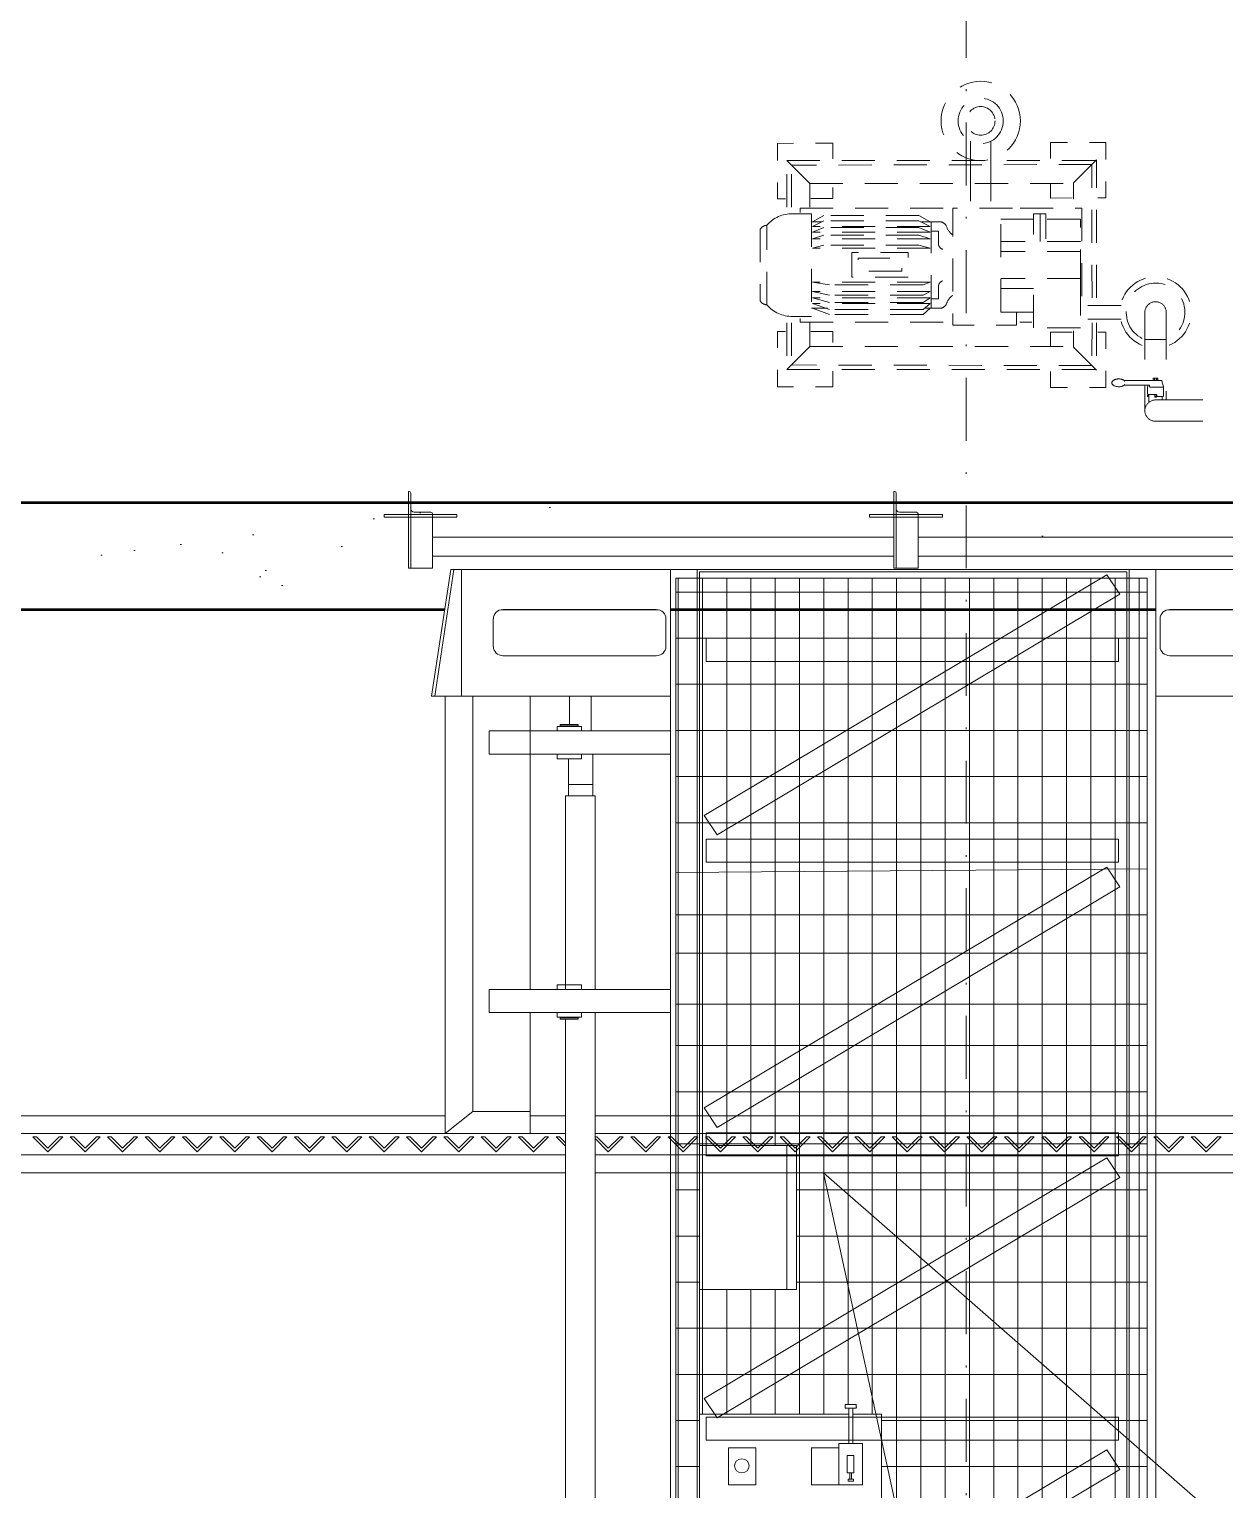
# Model space of a CAD drawing. Extents: x -2884 to -859, y 3232 to 5149.
# Drawn here: x -1777.3 to -1710.1, y 4831.4 to 4913.5 of the extents above; entities that cross this region are included whole.
import ezdxf

# ---------------------------------------------------------------- set-up
doc = ezdxf.new("R2010")
doc.units = 0
doc.header["$MEASUREMENT"] = 0
doc.linetypes.add('DGN Style 2', pattern=[442.02713, 265.216278, -176.810852])
doc.linetypes.add('DGN Style 4', pattern=[707.685435, 353.621704, -176.810852, 0.442027, -176.810852])
for name, color, linetype, lineweight in [('Carroponte', 7, 'CONTINUOUS', 15), ('Compressori e classific', 231, 'CONTINUOUS', 15), ('Muratura', 7, 'CONTINUOUS', 15), ('Quote e scritte', 252, 'CONTINUOUS', 15), ('Tubazioni nascoste', 4, 'DGN Style 2', 15)]:
    doc.layers.add(name, color=color, linetype=linetype, lineweight=lineweight)
doc.layers.add('Level 63', color=7, linetype='CONTINUOUS')
pattern_1 = [(37.5, (37611.4005, -59850.958), (-0.3149668, 9.63411885), [0, -7.6, 0, -8.5, 0, -8.125]), (7.5, (37611.4, -59850.958), (8.8488835, 14.1107303), [0, -4.1, 0, -6.85, 0, -2.625]), (327.5, (37605.2505, -59850.958), (15.5707093, 0.0282953), [0, -2.5, 0, -9, 0, -11.75]), (317.5, (37605.25, -59850.958), (15.030633, 4.3883778), [0, -1.25, 0, -5.9, 0, -6.75])]

# ---------------------------------------------------------------- blocks, each defined once
blk = doc.blocks.new('*U18')
at = {"layer": 'Level 63', "color": 7, "linetype": 'Continuous', "lineweight": 0}
for p, q in [((-25, 23.8), (-25, -23.7)), ((-25, 23.8), (-23.5, 23.8)), ((-20, 20.4), (-20, -12.3)), ((-25, -23.7), (25, -23.7)), ((-13, -19), (21.5, -19)), ((25, -22.3), (25, -23.7))]:
    blk.add_line(p, q, dxfattribs=at)
at = {"layer": 'Level 63', "color": 7, "linetype": 'Continuous', "lineweight": 0, "extrusion": (0, 0, -1)}
for centre in [(-23.5, 20.4), (21.5, -22.3)]:
    blk.add_ellipse(centre, major_axis=(3.5, 0), ratio=0.95, start_param=-1.570796, end_param=0, dxfattribs=at)
at = {"layer": 'Level 63', "color": 7, "linetype": 'Continuous', "lineweight": 0}
blk.add_ellipse((-13, -12.3), major_axis=(-7, 0), ratio=0.95, start_param=0, end_param=1.570796, dxfattribs=at)
blk = doc.blocks.new('L50')
at = {"layer": 'Level 63', "color": 7, "linetype": 'Continuous', "lineweight": 0}
blk.add_blockref('*U18', (25, 23.7), dxfattribs=at)
blk = doc.blocks.new('*U20')
at = {"layer": 'Level 63', "color": 7, "linetype": 'Continuous', "lineweight": 0}
for p, q in [((-25, 23.8), (-25, -23.7)), ((-25, 23.8), (-23.5, 23.8)), ((-20, 20.4), (-20, -12.3)), ((-25, -23.7), (25, -23.7)), ((-13, -19), (21.5, -19)), ((25, -22.3), (25, -23.7))]:
    blk.add_line(p, q, dxfattribs=at)
at = {"layer": 'Level 63', "color": 7, "linetype": 'Continuous', "lineweight": 0, "extrusion": (0, 0, -1)}
for centre in [(-23.5, 20.4), (21.5, -22.3)]:
    blk.add_ellipse(centre, major_axis=(3.5, 0), ratio=0.95, start_param=-1.570796, end_param=0, dxfattribs=at)
at = {"layer": 'Level 63', "color": 7, "linetype": 'Continuous', "lineweight": 0}
blk.add_ellipse((-13, -12.3), major_axis=(-7, 0), ratio=0.95, start_param=0, end_param=1.570796, dxfattribs=at)
blk = doc.blocks.new('L50_1')
at = {"layer": 'Level 63', "color": 7, "linetype": 'Continuous', "lineweight": 0}
blk.add_blockref('*U20', (25, 23.7), dxfattribs=at)

msp = doc.modelspace()

# ---------------------------------------------------------------- hatches: boundary and pattern name
at = {"layer": 'Muratura', "linetype": 'Continuous'}
h = msp.add_hatch(dxfattribs=at)
h.set_pattern_fill('AR-SAND', color=256, scale=5)
h.set_pattern_definition(pattern_1)
h.paths.add_polyline_path([(-1756.036, 4886.075), (-1757.4, 4886.075), (-1757.4, 4886.231), (-1756.036, 4886.231), (-1756.036, 4886.882), (-1895.157, 4886.882), (-1895.157, 4882.028), (-1895.157, 4880.882), (-1880.52, 4880.882), (-1880.52, 4876.904), (-1879.02, 4876.904), (-1879.02, 4877.404), (-1879.02, 4878.904), (-1876.02, 4878.904), (-1876.02, 4877.404), (-1876.02, 4876.904), (-1874.52, 4876.904), (-1874.52, 4880.882), (-1753.991, 4880.882), (-1753.644, 4883.146), (-1728.751, 4883.146), (-1728.751, 4883.898), (-1754.671, 4883.898), (-1754.671, 4883.224), (-1756.036, 4883.224)])
h = msp.add_hatch(dxfattribs=at)
h.set_pattern_fill('AR-SAND', color=256, scale=5)
h.set_pattern_definition(pattern_1)
h.paths.add_polyline_path([(-1662.52, 4886.882), (-1672.113, 4886.882), (-1672.113, 4880.882), (-1668.52, 4880.882), (-1668.52, 4850.34), (-1662.52, 4856.544)])
h.paths.add_polyline_path([(-1673.313, 4886.882), (-1675.944, 4886.882), (-1675.944, 4880.882), (-1673.313, 4880.882)])
h.paths.add_polyline_path([(-1679.344, 4886.882), (-1682.113, 4886.882), (-1682.113, 4880.882), (-1679.344, 4880.882)])
h.paths.add_polyline_path([(-1683.313, 4886.882), (-1701.329, 4886.882), (-1701.329, 4886.231), (-1698.737, 4886.231), (-1698.737, 4886.075), (-1700.101, 4886.075), (-1700.101, 4883.224), (-1701.465, 4883.224), (-1701.465, 4883.898), (-1724.675, 4883.898), (-1724.675, 4883.146), (-1701.693, 4883.146), (-1701.347, 4880.882), (-1683.313, 4880.882)])
edge = h.paths.add_edge_path(flags=16)
edge.add_ellipse((-1700.197, 4886.27), major_axis=(-0.0955, 0), ratio=0.95, start_angle=180, end_angle=270)
edge.add_line((-1700.197, 4886.361), (-1700.141, 4886.361))
h.paths.add_polyline_path([(-1701.465, 4886.075), (-1702.83, 4886.075), (-1702.83, 4886.231), (-1701.465, 4886.231), (-1701.465, 4886.882), (-1724.675, 4886.882), (-1724.675, 4884.961), (-1701.465, 4884.961)], flags=17)
edge = h.paths.add_edge_path()
edge.add_line((-1724.675, 4886.882), (-1728.614, 4886.882))
edge.add_line((-1728.614, 4886.882), (-1728.614, 4886.537))
edge.add_ellipse((-1728.423, 4886.542), major_axis=(-0.191, 0), ratio=0.95, start_angle=1.44544, end_angle=90)
edge.add_line((-1728.423, 4886.361), (-1728.474, 4886.361))
edge.add_ellipse((-1728.423, 4886.542), major_axis=(-0.191, 0), ratio=0.95, start_angle=1.44544, end_angle=90, ccw=False)
edge.add_line((-1728.614, 4886.448), (-1728.614, 4886.231))
edge.add_line((-1728.614, 4886.231), (-1726.022, 4886.231))
edge.add_line((-1726.022, 4886.231), (-1726.022, 4886.075))
edge.add_line((-1726.022, 4886.075), (-1727.386, 4886.075))
edge.add_line((-1727.386, 4886.075), (-1727.386, 4884.961))
edge.add_line((-1727.386, 4884.961), (-1724.675, 4884.961))
edge.add_line((-1724.675, 4884.961), (-1724.675, 4886.882))
edge = h.paths.add_edge_path()
edge.add_line((-1730.115, 4886.231), (-1728.751, 4886.231))
edge.add_line((-1728.751, 4886.231), (-1728.751, 4886.882))
edge.add_line((-1728.751, 4886.882), (-1755.899, 4886.882))
edge.add_line((-1755.899, 4886.882), (-1755.899, 4886.537))
edge.add_ellipse((-1755.708, 4886.542), major_axis=(-0.191, 0), ratio=0.95, start_angle=1.44544, end_angle=90)
edge.add_line((-1755.708, 4886.361), (-1755.759, 4886.361))
edge.add_ellipse((-1755.708, 4886.542), major_axis=(-0.191, 0), ratio=0.95, start_angle=1.44544, end_angle=90, ccw=False)
edge.add_line((-1755.899, 4886.448), (-1755.899, 4886.231))
edge.add_line((-1755.899, 4886.231), (-1753.307, 4886.231))
edge.add_line((-1753.307, 4886.231), (-1753.307, 4886.075))
edge.add_line((-1753.307, 4886.075), (-1754.671, 4886.075))
edge.add_line((-1754.671, 4886.075), (-1754.671, 4884.961))
edge.add_line((-1754.671, 4884.961), (-1728.751, 4884.961))
edge.add_line((-1728.751, 4884.961), (-1728.751, 4886.075))
edge.add_line((-1728.751, 4886.075), (-1730.115, 4886.075))
edge.add_line((-1730.115, 4886.075), (-1730.115, 4886.231))

# ---------------------------------------------------------------- linework, layer by layer
at = {"layer": 'Carroponte', "extrusion": (0, 0, -1)}
for p, q in [((-1755.899, 4886.989), (-1755.899, 4883.224)), ((-1728.614, 4886.989), (-1728.614, 4883.224)), ((-1757.4, 4886.231), (-1757.4, 4886.075)), ((-1753.307, 4886.231), (-1757.4, 4886.231)), ((-1757.4, 4886.075), (-1753.307, 4886.075)), ((-1756.036, 4886.231), (-1756.036, 4883.224)), ((-1754.671, 4886.231), (-1754.671, 4883.224)), ((-1753.307, 4886.075), (-1753.307, 4886.231)), ((-1730.115, 4886.231), (-1730.115, 4886.075)), ((-1726.022, 4886.231), (-1730.115, 4886.231)), ((-1730.115, 4886.075), (-1726.022, 4886.075)), ((-1728.751, 4886.231), (-1728.751, 4883.224)), ((-1727.386, 4886.231), (-1727.386, 4883.224)), ((-1726.022, 4886.075), (-1726.022, 4886.231)), ((-1754.671, 4884.961), (-1728.751, 4884.961)), ((-1727.386, 4884.961), (-1701.465, 4884.961)), ((-1754.671, 4883.898), (-1728.751, 4883.898)), ((-1727.386, 4883.898), (-1701.465, 4883.898)), ((-1756.036, 4883.224), (-1754.671, 4883.224)), ((-1753.644, 4883.146), (-1754.736, 4876.018)), ((-1753.481, 4883.146), (-1754.545, 4876.018)), ((-1701.693, 4883.146), (-1753.644, 4883.146)), ((-1753.044, 4883.146), (-1753.044, 4876.018)), ((-1741.311, 4883.146), (-1741.311, 4783.908)), ((-1741.311, 4883.146), (-1739.811, 4883.146)), ((-1740.873, 4784.202), (-1740.873, 4882.648)), ((-1739.811, 4883.146), (-1739.811, 4785.334)), ((-1739.509, 4835.68), (-1739.509, 4882.648)), ((-1738.144, 4850.766), (-1738.144, 4882.648)), ((-1736.78, 4850.766), (-1736.78, 4882.648)), ((-1735.416, 4850.766), (-1735.416, 4882.648)), ((-1734.052, 4835.68), (-1734.052, 4882.648)), ((-1732.687, 4835.68), (-1732.687, 4882.648)), ((-1731.323, 4836.224), (-1731.323, 4882.648)), ((-1729.959, 4835.68), (-1729.959, 4882.648)), ((-1728.751, 4883.224), (-1727.386, 4883.224)), ((-1728.595, 4784.202), (-1728.595, 4882.648)), ((-1727.23, 4784.202), (-1727.23, 4882.648)), ((-1725.866, 4784.202), (-1725.866, 4882.648)), ((-1724.502, 4784.202), (-1724.502, 4882.648)), ((-1723.138, 4784.202), (-1723.138, 4882.648)), ((-1721.773, 4784.202), (-1721.773, 4882.648)), ((-1720.409, 4784.202), (-1720.409, 4882.648)), ((-1719.045, 4784.202), (-1719.045, 4882.648)), ((-1717.681, 4784.202), (-1717.681, 4882.648)), ((-1716.316, 4784.202), (-1716.316, 4882.648)), ((-1715.527, 4883.146), (-1715.527, 4785.334)), ((-1715.527, 4883.146), (-1714.026, 4883.146)), ((-1714.952, 4784.202), (-1714.952, 4882.648)), ((-1714.026, 4883.146), (-1714.026, 4783.908)), ((-1740.999, 4881.875), (-1714.519, 4881.875)), ((-1751.27, 4880.373), (-1751.27, 4878.818)), ((-1750.725, 4880.891), (-1742.103, 4880.891)), ((-1741.557, 4880.373), (-1741.557, 4878.818)), ((-1713.781, 4880.373), (-1713.781, 4878.818)), ((-1704.613, 4880.891), (-1713.235, 4880.891)), ((-1740.999, 4879.283), (-1714.519, 4879.283)), ((-1750.725, 4878.299), (-1742.103, 4878.299)), ((-1704.613, 4878.299), (-1713.235, 4878.299)), ((-1754.736, 4876.018), (-1741.311, 4876.018)), ((-1753.972, 4876.018), (-1753.972, 4851.447)), ((-1752.416, 4876.018), (-1752.416, 4852.691)), ((-1749.197, 4876.018), (-1749.197, 4868.944)), ((-1746.987, 4874.43), (-1746.987, 4876.018)), ((-1745.759, 4874.067), (-1745.759, 4876.018)), ((-1740.999, 4876.691), (-1714.519, 4876.691)), ((-1700.602, 4876.018), (-1714.026, 4876.018)), ((-1747.505, 4874.43), (-1747.505, 4874.352)), ((-1747.505, 4874.43), (-1746.496, 4874.43)), ((-1747.505, 4874.352), (-1746.496, 4874.352)), ((-1747.259, 4874.352), (-1747.259, 4874.326)), ((-1746.714, 4874.352), (-1746.714, 4874.326)), ((-1746.496, 4874.43), (-1746.496, 4874.352)), ((-1751.489, 4874.067), (-1741.311, 4874.067)), ((-1751.489, 4872.761), (-1751.489, 4874.067)), ((-1747.669, 4874.326), (-1746.305, 4874.326)), ((-1747.669, 4874.326), (-1747.669, 4874.067)), ((-1746.305, 4874.326), (-1746.305, 4874.067)), ((-1740.999, 4874.099), (-1714.519, 4874.099)), ((-1751.489, 4872.761), (-1741.311, 4872.761)), ((-1747.669, 4872.761), (-1747.669, 4872.501)), ((-1746.305, 4872.761), (-1746.305, 4872.501)), ((-1745.677, 4871.067), (-1745.677, 4872.761)), ((-1747.669, 4872.501), (-1746.305, 4872.501)), ((-1747.041, 4871.067), (-1747.041, 4872.501)), ((-1747.041, 4870.419), (-1747.041, 4871.067)), ((-1747.041, 4871.067), (-1745.677, 4871.067)), ((-1745.677, 4870.419), (-1745.677, 4871.067)), ((-1740.999, 4871.507), (-1714.519, 4871.507)), ((-1747.205, 4870.419), (-1745.541, 4870.419)), ((-1747.205, 4870.419), (-1747.205, 4859.547)), ((-1745.541, 4870.419), (-1745.541, 4859.547)), ((-1749.197, 4868.944), (-1749.197, 4859.547)), ((-1740.999, 4868.915), (-1714.519, 4868.915)), ((-1740.999, 4866.124), (-1714.519, 4866.323)), ((-1740.999, 4863.731), (-1714.519, 4863.731)), ((-1740.999, 4861.574), (-1714.519, 4861.574)), ((-1747.669, 4859.796), (-1746.305, 4859.796)), ((-1747.669, 4859.536), (-1747.669, 4859.796)), ((-1746.305, 4859.536), (-1746.305, 4859.796)), ((-1751.489, 4859.547), (-1741.311, 4859.547)), ((-1751.489, 4859.547), (-1751.489, 4858.24)), ((-1751.489, 4858.24), (-1741.311, 4858.24)), ((-1749.197, 4858.24), (-1749.197, 4856.806)), ((-1747.669, 4857.981), (-1747.669, 4858.24)), ((-1747.669, 4857.981), (-1746.305, 4857.981)), ((-1747.505, 4857.955), (-1746.496, 4857.955)), ((-1747.505, 4857.877), (-1747.505, 4857.955)), ((-1747.259, 4857.955), (-1747.259, 4857.981)), ((-1746.714, 4857.955), (-1746.714, 4857.981)), ((-1746.496, 4857.877), (-1746.496, 4857.955)), ((-1746.305, 4857.981), (-1746.305, 4858.24)), ((-1745.541, 4858.24), (-1745.541, 4817.401)), ((-1740.999, 4858.718), (-1714.519, 4858.718)), ((-1747.505, 4857.877), (-1746.496, 4857.877)), ((-1747.205, 4857.877), (-1747.205, 4817.401)), ((-1749.197, 4856.806), (-1749.197, 4851.447)), ((-1740.999, 4856.389), (-1714.519, 4856.389)), ((-1740.999, 4853.797), (-1714.519, 4853.797)), ((-1752.416, 4852.691), (-1753.972, 4851.447)), ((-1752.416, 4852.691), (-1749.197, 4852.691)), ((-1749.197, 4851.447), (-1753.972, 4851.447)), ((-1740.999, 4850.873), (-1714.519, 4850.873)), ((-1734.217, 4850.766), (-1739.674, 4850.766)), ((-1739.674, 4850.766), (-1739.674, 4842.679)), ((-1734.763, 4850.766), (-1734.763, 4842.679)), ((-1734.217, 4850.766), (-1734.217, 4842.679)), ((-1740.999, 4848.281), (-1739.674, 4848.281)), ((-1734.217, 4848.281), (-1714.519, 4848.281)), ((-1740.999, 4845.688), (-1739.674, 4845.688)), ((-1734.217, 4845.688), (-1714.519, 4845.688)), ((-1740.999, 4843.096), (-1739.674, 4843.096)), ((-1734.217, 4842.679), (-1739.674, 4842.679)), ((-1738.144, 4835.68), (-1738.144, 4842.679)), ((-1736.78, 4835.68), (-1736.78, 4842.679)), ((-1735.416, 4835.68), (-1735.416, 4842.679)), ((-1734.217, 4843.096), (-1714.519, 4843.096)), ((-1740.999, 4840.504), (-1714.519, 4840.504)), ((-1740.999, 4837.912), (-1714.519, 4837.912)), ((-1731.489, 4836.017), (-1731.489, 4836.224)), ((-1730.861, 4836.224), (-1731.489, 4836.224)), ((-1730.861, 4836.017), (-1731.489, 4836.017)), ((-1731.27, 4834.021), (-1731.27, 4836.017)), ((-1731.052, 4834.021), (-1731.052, 4836.017)), ((-1730.861, 4836.017), (-1730.861, 4836.224)), ((-1730.834, 4836.069), (-1730.861, 4836.069)), ((-1740.999, 4835.32), (-1739.674, 4835.32)), ((-1739.674, 4835.68), (-1731.27, 4835.68)), ((-1739.674, 4835.68), (-1739.674, 4823.497)), ((-1731.052, 4835.68), (-1729.442, 4835.68)), ((-1729.442, 4835.68), (-1729.442, 4823.497)), ((-1729.442, 4835.32), (-1714.519, 4835.32)), ((-1736.509, 4833.788), (-1738.037, 4833.788)), ((-1738.037, 4833.788), (-1738.037, 4831.714)), ((-1736.509, 4833.788), (-1736.509, 4831.714)), ((-1731.843, 4833.788), (-1733.371, 4833.788)), ((-1733.371, 4833.788), (-1733.371, 4831.714)), ((-1730.506, 4834.021), (-1731.843, 4834.021)), ((-1731.843, 4834.021), (-1731.843, 4831.714)), ((-1730.998, 4833.347), (-1731.38, 4833.347)), ((-1731.38, 4833.347), (-1731.38, 4832.388)), ((-1730.998, 4832.388), (-1730.998, 4833.347)), ((-1730.506, 4834.021), (-1730.506, 4831.714)), ((-1740.999, 4832.728), (-1739.674, 4832.728)), ((-1729.442, 4832.728), (-1714.519, 4832.728)), ((-1736.509, 4831.714), (-1738.037, 4831.714)), ((-1730.506, 4831.714), (-1733.371, 4831.714)), ((-1731.38, 4832.388), (-1730.998, 4832.388)), ((-1731.325, 4832.025), (-1731.325, 4831.922)), ((-1731.025, 4832.025), (-1731.325, 4832.025)), ((-1731.025, 4831.922), (-1731.325, 4831.922)), ((-1731.216, 4832.388), (-1731.216, 4832.025)), ((-1731.134, 4832.388), (-1731.134, 4832.025)), ((-1731.025, 4832.025), (-1731.025, 4831.922))]:
    msp.add_line(p, q, dxfattribs=at)
at = {"layer": 'Carroponte', "extrusion": (0, 0, -1), "flags": 128}
for points in [[(1740.999, 4784.202), (1714.519, 4784.202), (1714.519, 4882.648), (1740.999, 4882.648)], [(1716.778, 4882.845), (1739.414, 4869.326), (1738.688, 4868.229), (1716.052, 4881.747)], [(1739.305, 4879.275), (1716.117, 4879.275), (1716.117, 4877.979), (1739.305, 4877.979)], [(1739.305, 4867.983), (1716.117, 4867.983), (1716.117, 4866.687), (1739.305, 4866.687)], [(1716.778, 4866.411), (1739.414, 4852.892), (1738.688, 4851.795), (1716.052, 4865.314)], [(1739.305, 4851.493), (1716.117, 4851.493), (1716.117, 4850.197), (1739.305, 4850.197)], [(1716.778, 4850.079), (1739.414, 4836.56), (1738.688, 4835.463), (1716.052, 4848.981)], [(1739.305, 4835.516), (1716.117, 4835.516), (1716.117, 4834.22), (1739.305, 4834.22)], [(1716.778, 4833.67), (1739.414, 4820.152), (1738.688, 4819.054), (1716.052, 4832.573)]]:
    msp.add_lwpolyline(points, close=True, dxfattribs=at)
msp.add_lwpolyline([(1739.674, 4785.334), (1739.674, 4836.094), (1739.674, 4836.094), (1739.674, 4873.037), (1739.674, 4873.037), (1739.674, 4883.017), (1715.663, 4883.017), (1715.663, 4785.334)], dxfattribs=at)
at = {"layer": 'Carroponte', "extrusion": (0, 0, -1)}
for centre, start_param, end_param in [((-1750.713, 4880.371), 0, 1.570796), ((-1742.102, 4880.371), 1.570796, 3.141593), ((-1750.713, 4878.816), -1.570796, 0), ((-1742.102, 4878.816), 3.141593, 4.712389)]:
    msp.add_ellipse(centre, major_axis=(-0.546, 0), ratio=0.95, start_param=start_param, end_param=end_param, dxfattribs=at)
at = {"layer": 'Carroponte'}
for centre, start_param, end_param in [((-1713.236, 4880.371), 1.570796, 3.141593), ((-1713.236, 4878.816), 3.141593, 4.712389)]:
    msp.add_ellipse(centre, major_axis=(0.546, 0), ratio=0.95, start_param=start_param, end_param=end_param, dxfattribs=at)
msp.add_ellipse((-1737.293, 4832.774), major_axis=(0.414, 0), ratio=0.95, dxfattribs=at)
at = {"layer": 'Compressori e classific', "linetype": 'DGN Style 2', "ltscale": 0.007}
for p, q in [((-1724.438, 4907.214), (-1724.438, 4905.697)), ((-1723.296, 4907.214), (-1723.296, 4905.697)), ((-1733.471, 4904.827), (-1734.77, 4906.12)), ((-1734.763, 4903.493), (-1734.77, 4906.12)), ((-1734.77, 4906.12), (-1717.35, 4906.12)), ((-1717.618, 4905.901), (-1734.51, 4905.861)), ((-1734.504, 4903.493), (-1734.51, 4905.861)), ((-1724.438, 4905.697), (-1724.438, 4903.447)), ((-1723.296, 4905.697), (-1723.296, 4903.447)), ((-1718.653, 4904.862), (-1717.359, 4906.161)), ((-1717.61, 4898.408), (-1717.618, 4905.901)), ((-1717.351, 4898.408), (-1717.359, 4906.161)), ((-1733.467, 4903.493), (-1733.471, 4904.827)), ((-1733.471, 4904.827), (-1718.618, 4904.827)), ((-1718.649, 4903.948), (-1718.653, 4904.862)), ((-1733.375, 4903.134), (-1734.444, 4903.134)), ((-1734.018, 4903.449), (-1734.018, 4903.199)), ((-1734.018, 4903.449), (-1725.588, 4903.449)), ((-1733.375, 4903.134), (-1733.375, 4897.364)), ((-1721.647, 4903.449), (-1718.183, 4903.449)), ((-1720.525, 4903.132), (-1720.525, 4901.571)), ((-1718.183, 4903.449), (-1718.183, 4898.084)), ((-1736.266, 4902.262), (-1736.266, 4898.236)), ((-1735.886, 4898.016), (-1735.886, 4902.482)), ((-1732.82, 4902.675), (-1733.375, 4902.675)), ((-1732.693, 4903.03), (-1733.325, 4902.675)), ((-1732.693, 4902.743), (-1733.325, 4902.413)), ((-1726.708, 4902.413), (-1733.325, 4902.413)), ((-1732.693, 4902.358), (-1733.325, 4902.098)), ((-1727.34, 4903.03), (-1732.693, 4903.03)), ((-1727.34, 4902.743), (-1732.693, 4902.743)), ((-1727.34, 4902.358), (-1732.693, 4902.358)), ((-1727.34, 4903.03), (-1726.708, 4902.675)), ((-1727.34, 4902.743), (-1726.708, 4902.413)), ((-1727.34, 4902.358), (-1726.708, 4902.098)), ((-1726.649, 4902.675), (-1727.202, 4902.675)), ((-1726.649, 4897.823), (-1726.649, 4902.675)), ((-1726.649, 4902.675), (-1726.116, 4902.675)), ((-1720.892, 4902.823), (-1722.727, 4902.823)), ((-1722.727, 4897.593), (-1722.727, 4902.823)), ((-1718.266, 4902.823), (-1720.205, 4902.823)), ((-1718.266, 4899.273), (-1718.266, 4902.823)), ((-1726.708, 4902.098), (-1733.325, 4902.098)), ((-1732.693, 4901.938), (-1733.325, 4901.731)), ((-1726.708, 4901.731), (-1733.325, 4901.731)), ((-1727.34, 4901.938), (-1732.693, 4901.938)), ((-1727.34, 4901.938), (-1726.708, 4901.731)), ((-1726.649, 4902.149), (-1726.245, 4902.149)), ((-1726.245, 4902.149), (-1726.245, 4901.451)), ((-1718.266, 4901.571), (-1722.727, 4901.571)), ((-1732.693, 4901.361), (-1733.325, 4901.207)), ((-1726.708, 4901.207), (-1733.325, 4901.207)), ((-1727.34, 4901.361), (-1732.693, 4901.361)), ((-1727.34, 4901.361), (-1726.708, 4901.207)), ((-1718.266, 4901.006), (-1722.727, 4901.006)), ((-1732.357, 4899.137), (-1733.325, 4899.291)), ((-1726.708, 4899.291), (-1733.325, 4899.291)), ((-1727.107, 4899.137), (-1732.357, 4899.137)), ((-1727.107, 4899.137), (-1726.708, 4899.291)), ((-1726.245, 4898.349), (-1726.245, 4899.047)), ((-1718.266, 4899.491), (-1722.727, 4899.491)), ((-1720.892, 4896.717), (-1720.892, 4899.491)), ((-1718.266, 4899.273), (-1718.266, 4896.717)), ((-1732.357, 4898.56), (-1733.325, 4898.767)), ((-1726.708, 4898.767), (-1733.325, 4898.767)), ((-1732.357, 4898.14), (-1733.325, 4898.399)), ((-1726.708, 4898.399), (-1733.325, 4898.399)), ((-1727.107, 4898.56), (-1732.357, 4898.56)), ((-1727.107, 4898.14), (-1732.357, 4898.14)), ((-1727.107, 4898.56), (-1726.708, 4898.767)), ((-1727.107, 4898.14), (-1726.708, 4898.399)), ((-1726.649, 4898.349), (-1726.245, 4898.349)), ((-1720.892, 4898.927), (-1722.727, 4898.927)), ((-1733.375, 4897.364), (-1734.444, 4897.364)), ((-1732.485, 4897.823), (-1733.375, 4897.823)), ((-1732.357, 4897.755), (-1733.325, 4898.085)), ((-1726.708, 4898.085), (-1733.325, 4898.085)), ((-1732.357, 4897.468), (-1733.325, 4897.823)), ((-1727.107, 4897.755), (-1732.357, 4897.755)), ((-1727.107, 4897.468), (-1732.357, 4897.468)), ((-1727.107, 4897.755), (-1727.227, 4897.755)), ((-1727.107, 4897.755), (-1726.708, 4898.085)), ((-1727.107, 4897.468), (-1726.708, 4897.823)), ((-1726.649, 4897.823), (-1726.993, 4897.823)), ((-1726.649, 4897.823), (-1726.116, 4897.823)), ((-1720.892, 4897.593), (-1722.727, 4897.593)), ((-1715.98, 4897.971), (-1718.266, 4897.971)), ((-1734.763, 4897.005), (-1734.77, 4894.378)), ((-1734.504, 4897.005), (-1734.51, 4894.636)), ((-1734.018, 4897.242), (-1734.018, 4897.049)), ((-1734.018, 4897.049), (-1725.615, 4897.049)), ((-1733.467, 4897.005), (-1733.471, 4895.671)), ((-1721.674, 4897.049), (-1720.986, 4897.049)), ((-1718.266, 4896.717), (-1720.892, 4896.717)), ((-1718.649, 4896.55), (-1718.653, 4895.635)), ((-1715.98, 4897.205), (-1718.266, 4897.205)), ((-1717.61, 4897.005), (-1717.618, 4894.597)), ((-1717.351, 4897.005), (-1717.359, 4894.337)), ((-1733.471, 4895.671), (-1734.77, 4894.378)), ((-1733.471, 4895.671), (-1718.618, 4895.671)), ((-1718.653, 4895.635), (-1717.359, 4894.337)), ((-1734.77, 4894.378), (-1717.35, 4894.378)), ((-1717.618, 4894.597), (-1734.51, 4894.636))]:
    msp.add_line(p, q, dxfattribs=at)
at = {"layer": 'Compressori e classific', "linetype": 'DGN Style 2', "ltscale": 0.007, "flags": 128}
for points in [[(-1732.178, 4906.211), (-1732.18, 4907.095), (-1735.29, 4907.088), (-1735.284, 4903.978), (-1734.836, 4903.979)], [(-1719.951, 4906.232), (-1719.953, 4907.128), (-1716.843, 4907.134), (-1716.837, 4904.024), (-1717.275, 4904.023)], [(-1733.407, 4903.982), (-1732.173, 4903.984), (-1732.175, 4904.738)], [(-1719.947, 4904.017), (-1719.949, 4904.828)], [(-1718.733, 4904.02), (-1719.947, 4904.017)], [(-1721.858, 4897.593), (-1721.858, 4896.873), (-1725.435, 4896.873), (-1725.435, 4903.447), (-1721.858, 4903.447), (-1721.858, 4902.823)], [(-1732.178, 4894.287), (-1732.18, 4893.403), (-1735.29, 4893.409), (-1735.284, 4896.52), (-1734.836, 4896.519)], [(-1733.407, 4896.516), (-1732.173, 4896.514), (-1732.175, 4895.76)], [(-1719.951, 4894.266), (-1719.953, 4893.37), (-1716.843, 4893.364), (-1716.837, 4896.474), (-1717.275, 4896.475)], [(-1719.947, 4896.48), (-1719.949, 4895.67)], [(-1718.733, 4896.478), (-1719.947, 4896.48)]]:
    msp.add_lwpolyline(points, dxfattribs=at)
for points in [[(-1720.205, 4903.132), (-1720.892, 4903.132), (-1720.892, 4901.571), (-1720.205, 4901.571)], [(-1727.936, 4899.562), (-1731.11, 4899.562), (-1731.11, 4900.964), (-1727.936, 4900.964)], [(-1728.298, 4899.897), (-1730.748, 4899.897), (-1730.748, 4900.63), (-1728.298, 4900.63)]]:
    msp.add_lwpolyline(points, close=True, dxfattribs=at)
at = {"layer": 'Compressori e classific', "linetype": 'DGN Style 2', "ltscale": 0.007}
for radius in [2.228, 1.271, 0.806]:
    msp.add_circle((-1723.867, 4908.349), radius, dxfattribs=at)
at = {"layer": 'Compressori e classific', "linetype": 'DGN Style 2', "ltscale": 0.007, "extrusion": (0, 0, -1)}
for centre, radius, start, end in [((1734.479, 4901.29), 1.844, 40.27776, 91.09705), ((1735.865, 4902.007), 0.475, 32.37679, 87.52077), ((1724.921, 4902.707), 0.916, 304.17844, 344.07522), ((1725.89, 4901.474), 0.356, 288.41934, 356.22475), ((1714.039, 4897.589), 2, 291.84327, 247.51895), ((1714.039, 4897.589), 1.65, 296.94765, 245.38919), ((1726.173, 4898.24), 0.421, 208.12417, 262.29407)]:
    msp.add_arc(centre, radius, start, end, dxfattribs=at)
at = {"layer": 'Compressori e classific', "linetype": 'DGN Style 2', "ltscale": 0.007}
for centre, radius, start, end in [((-1726.173, 4902.258), 0.421, 28.12417, 82.29407), ((-1725.89, 4899.024), 0.356, 108.41934, 176.22475), ((-1735.865, 4898.49), 0.475, 212.37679, 267.52077), ((-1724.921, 4897.79), 0.916, 124.17844, 164.07522), ((-1734.479, 4899.208), 1.844, 220.27776, 271.09705)]:
    msp.add_arc(centre, radius, start, end, dxfattribs=at)
at = {"layer": 'Muratura', "linetype": 'Continuous'}
for p, q in [((-1753.972, 4852.447), (-1874.52, 4852.447)), ((-1747.205, 4852.447), (-1749.197, 4852.447)), ((-1683.313, 4852.447), (-1745.541, 4852.447)), ((-1747.205, 4851.447), (-1874.52, 4851.447)), ((-1683.313, 4851.447), (-1745.541, 4851.447)), ((-1776.298, 4850.427), (-1777.138, 4851.267)), ((-1776.94, 4851.267), (-1777.138, 4851.267)), ((-1776.298, 4850.625), (-1776.94, 4851.267)), ((-1776.298, 4850.625), (-1775.656, 4851.267)), ((-1776.298, 4850.427), (-1775.458, 4851.267)), ((-1775.458, 4851.267), (-1775.656, 4851.267)), ((-1774.84, 4851.267), (-1775.038, 4851.267)), ((-1774.198, 4850.427), (-1775.038, 4851.267)), ((-1774.198, 4850.625), (-1774.84, 4851.267)), ((-1774.198, 4850.625), (-1773.556, 4851.267)), ((-1774.198, 4850.427), (-1773.358, 4851.267)), ((-1773.358, 4851.267), (-1773.556, 4851.267)), ((-1772.098, 4850.427), (-1772.938, 4851.267)), ((-1772.74, 4851.267), (-1772.938, 4851.267)), ((-1772.098, 4850.625), (-1772.74, 4851.267)), ((-1772.098, 4850.625), (-1771.456, 4851.267)), ((-1772.098, 4850.427), (-1771.258, 4851.267)), ((-1771.258, 4851.267), (-1771.456, 4851.267)), ((-1769.998, 4850.427), (-1770.838, 4851.267)), ((-1770.64, 4851.267), (-1770.838, 4851.267)), ((-1769.998, 4850.625), (-1770.64, 4851.267)), ((-1769.998, 4850.625), (-1769.356, 4851.267)), ((-1769.998, 4850.427), (-1769.158, 4851.267)), ((-1769.158, 4851.267), (-1769.356, 4851.267)), ((-1767.898, 4850.427), (-1768.738, 4851.267)), ((-1768.54, 4851.267), (-1768.738, 4851.267)), ((-1767.898, 4850.625), (-1768.54, 4851.267)), ((-1767.898, 4850.625), (-1767.256, 4851.267)), ((-1767.898, 4850.427), (-1767.058, 4851.267)), ((-1767.058, 4851.267), (-1767.256, 4851.267)), ((-1765.798, 4850.427), (-1766.638, 4851.267)), ((-1766.44, 4851.267), (-1766.638, 4851.267)), ((-1765.798, 4850.625), (-1766.44, 4851.267)), ((-1765.798, 4850.625), (-1765.156, 4851.267)), ((-1765.798, 4850.427), (-1764.958, 4851.267)), ((-1764.958, 4851.267), (-1765.156, 4851.267)), ((-1763.698, 4850.427), (-1764.538, 4851.267)), ((-1764.34, 4851.267), (-1764.538, 4851.267)), ((-1763.698, 4850.625), (-1764.34, 4851.267)), ((-1763.698, 4850.625), (-1763.056, 4851.267)), ((-1763.698, 4850.427), (-1762.858, 4851.267)), ((-1762.858, 4851.267), (-1763.056, 4851.267)), ((-1761.598, 4850.427), (-1762.438, 4851.267)), ((-1762.24, 4851.267), (-1762.438, 4851.267)), ((-1761.598, 4850.625), (-1762.24, 4851.267)), ((-1761.598, 4850.625), (-1760.956, 4851.267)), ((-1761.598, 4850.427), (-1760.758, 4851.267)), ((-1760.758, 4851.267), (-1760.956, 4851.267)), ((-1759.498, 4850.427), (-1760.338, 4851.267)), ((-1760.14, 4851.267), (-1760.338, 4851.267)), ((-1759.498, 4850.625), (-1760.14, 4851.267)), ((-1759.498, 4850.625), (-1758.856, 4851.267)), ((-1759.498, 4850.427), (-1758.658, 4851.267)), ((-1758.658, 4851.267), (-1758.856, 4851.267)), ((-1757.398, 4850.427), (-1758.238, 4851.267)), ((-1758.04, 4851.267), (-1758.238, 4851.267)), ((-1757.398, 4850.625), (-1758.04, 4851.267)), ((-1757.398, 4850.625), (-1756.756, 4851.267)), ((-1757.398, 4850.427), (-1756.558, 4851.267)), ((-1756.558, 4851.267), (-1756.756, 4851.267)), ((-1755.298, 4850.427), (-1756.138, 4851.267)), ((-1755.94, 4851.267), (-1756.138, 4851.267)), ((-1755.298, 4850.625), (-1755.94, 4851.267)), ((-1755.298, 4850.625), (-1754.656, 4851.267)), ((-1755.298, 4850.427), (-1754.458, 4851.267)), ((-1754.458, 4851.267), (-1754.656, 4851.267)), ((-1753.198, 4850.427), (-1754.038, 4851.267)), ((-1753.84, 4851.267), (-1754.038, 4851.267)), ((-1753.198, 4850.625), (-1753.84, 4851.267)), ((-1753.198, 4850.625), (-1752.556, 4851.267)), ((-1753.198, 4850.427), (-1752.358, 4851.267)), ((-1752.358, 4851.267), (-1752.556, 4851.267)), ((-1751.74, 4851.267), (-1751.938, 4851.267)), ((-1751.098, 4850.427), (-1751.938, 4851.267)), ((-1751.098, 4850.625), (-1751.74, 4851.267)), ((-1751.098, 4850.625), (-1750.456, 4851.267)), ((-1751.098, 4850.427), (-1750.258, 4851.267)), ((-1750.258, 4851.267), (-1750.456, 4851.267)), ((-1748.998, 4850.427), (-1749.838, 4851.267)), ((-1749.64, 4851.267), (-1749.838, 4851.267)), ((-1748.998, 4850.625), (-1749.64, 4851.267)), ((-1748.998, 4850.625), (-1748.356, 4851.267)), ((-1748.998, 4850.427), (-1748.158, 4851.267)), ((-1748.158, 4851.267), (-1748.356, 4851.267)), ((-1747.205, 4850.734), (-1747.738, 4851.267)), ((-1747.54, 4851.267), (-1747.738, 4851.267)), ((-1747.205, 4850.932), (-1747.54, 4851.267)), ((-1745.44, 4851.267), (-1745.541, 4851.267)), ((-1744.798, 4850.427), (-1745.541, 4851.17)), ((-1744.798, 4850.625), (-1745.44, 4851.267)), ((-1744.798, 4850.625), (-1744.156, 4851.267)), ((-1744.798, 4850.427), (-1743.958, 4851.267)), ((-1743.958, 4851.267), (-1744.156, 4851.267)), ((-1742.698, 4850.427), (-1743.538, 4851.267)), ((-1743.34, 4851.267), (-1743.538, 4851.267)), ((-1742.698, 4850.625), (-1743.34, 4851.267)), ((-1742.698, 4850.625), (-1742.056, 4851.267)), ((-1742.698, 4850.427), (-1741.858, 4851.267)), ((-1741.858, 4851.267), (-1742.056, 4851.267)), ((-1740.598, 4850.427), (-1741.438, 4851.267)), ((-1741.24, 4851.267), (-1741.438, 4851.267)), ((-1740.598, 4850.625), (-1741.24, 4851.267)), ((-1740.598, 4850.625), (-1739.956, 4851.267)), ((-1740.598, 4850.427), (-1739.758, 4851.267)), ((-1739.758, 4851.267), (-1739.956, 4851.267)), ((-1738.498, 4850.427), (-1739.338, 4851.267)), ((-1739.14, 4851.267), (-1739.338, 4851.267)), ((-1738.498, 4850.625), (-1739.14, 4851.267)), ((-1738.498, 4850.625), (-1737.856, 4851.267)), ((-1738.498, 4850.427), (-1737.658, 4851.267)), ((-1737.658, 4851.267), (-1737.856, 4851.267)), ((-1736.398, 4850.427), (-1737.238, 4851.267)), ((-1737.04, 4851.267), (-1737.238, 4851.267)), ((-1736.398, 4850.625), (-1737.04, 4851.267)), ((-1736.398, 4850.625), (-1735.756, 4851.267)), ((-1736.398, 4850.427), (-1735.558, 4851.267)), ((-1735.558, 4851.267), (-1735.756, 4851.267)), ((-1734.298, 4850.427), (-1735.138, 4851.267)), ((-1734.94, 4851.267), (-1735.138, 4851.267)), ((-1734.298, 4850.625), (-1734.94, 4851.267)), ((-1734.298, 4850.625), (-1733.656, 4851.267)), ((-1734.298, 4850.427), (-1733.458, 4851.267)), ((-1733.458, 4851.267), (-1733.656, 4851.267)), ((-1732.198, 4850.427), (-1733.038, 4851.267)), ((-1732.84, 4851.267), (-1733.038, 4851.267)), ((-1732.198, 4850.625), (-1732.84, 4851.267)), ((-1732.198, 4850.625), (-1731.556, 4851.267)), ((-1732.198, 4850.427), (-1731.358, 4851.267)), ((-1731.358, 4851.267), (-1731.556, 4851.267)), ((-1730.098, 4850.427), (-1730.938, 4851.267)), ((-1730.74, 4851.267), (-1730.938, 4851.267)), ((-1730.098, 4850.625), (-1730.74, 4851.267)), ((-1730.098, 4850.625), (-1729.456, 4851.267)), ((-1730.098, 4850.427), (-1729.258, 4851.267)), ((-1729.258, 4851.267), (-1729.456, 4851.267)), ((-1728.64, 4851.267), (-1728.838, 4851.267)), ((-1727.998, 4850.427), (-1728.838, 4851.267)), ((-1727.998, 4850.625), (-1728.64, 4851.267)), ((-1727.998, 4850.625), (-1727.356, 4851.267)), ((-1727.998, 4850.427), (-1727.158, 4851.267)), ((-1727.158, 4851.267), (-1727.356, 4851.267)), ((-1725.898, 4850.427), (-1726.738, 4851.267)), ((-1726.54, 4851.267), (-1726.738, 4851.267)), ((-1725.898, 4850.625), (-1726.54, 4851.267)), ((-1725.898, 4850.625), (-1725.256, 4851.267)), ((-1725.898, 4850.427), (-1725.058, 4851.267)), ((-1725.058, 4851.267), (-1725.256, 4851.267)), ((-1723.798, 4850.427), (-1724.638, 4851.267)), ((-1724.44, 4851.267), (-1724.638, 4851.267)), ((-1723.798, 4850.625), (-1724.44, 4851.267)), ((-1723.798, 4850.625), (-1723.156, 4851.267)), ((-1723.798, 4850.427), (-1722.958, 4851.267)), ((-1722.958, 4851.267), (-1723.156, 4851.267)), ((-1721.698, 4850.427), (-1722.538, 4851.267)), ((-1722.34, 4851.267), (-1722.538, 4851.267)), ((-1721.698, 4850.625), (-1722.34, 4851.267)), ((-1721.698, 4850.625), (-1721.056, 4851.267)), ((-1721.698, 4850.427), (-1720.858, 4851.267)), ((-1720.858, 4851.267), (-1721.056, 4851.267)), ((-1719.598, 4850.427), (-1720.438, 4851.267)), ((-1720.24, 4851.267), (-1720.438, 4851.267)), ((-1719.598, 4850.625), (-1720.24, 4851.267)), ((-1719.598, 4850.625), (-1718.956, 4851.267)), ((-1719.598, 4850.427), (-1718.758, 4851.267)), ((-1718.758, 4851.267), (-1718.956, 4851.267)), ((-1717.498, 4850.427), (-1718.338, 4851.267)), ((-1718.14, 4851.267), (-1718.338, 4851.267)), ((-1717.498, 4850.625), (-1718.14, 4851.267)), ((-1717.498, 4850.625), (-1716.856, 4851.267)), ((-1717.498, 4850.427), (-1716.658, 4851.267)), ((-1716.658, 4851.267), (-1716.856, 4851.267)), ((-1715.398, 4850.427), (-1716.238, 4851.267)), ((-1716.04, 4851.267), (-1716.238, 4851.267)), ((-1715.398, 4850.625), (-1716.04, 4851.267)), ((-1715.398, 4850.625), (-1714.756, 4851.267)), ((-1715.398, 4850.427), (-1714.558, 4851.267)), ((-1714.558, 4851.267), (-1714.756, 4851.267)), ((-1713.298, 4850.427), (-1714.138, 4851.267)), ((-1713.94, 4851.267), (-1714.138, 4851.267)), ((-1713.298, 4850.625), (-1713.94, 4851.267)), ((-1713.298, 4850.625), (-1712.656, 4851.267)), ((-1713.298, 4850.427), (-1712.458, 4851.267)), ((-1712.458, 4851.267), (-1712.656, 4851.267)), ((-1711.198, 4850.427), (-1712.038, 4851.267)), ((-1711.84, 4851.267), (-1712.038, 4851.267)), ((-1711.198, 4850.625), (-1711.84, 4851.267)), ((-1711.198, 4850.625), (-1710.556, 4851.267)), ((-1711.198, 4850.427), (-1710.358, 4851.267)), ((-1710.358, 4851.267), (-1710.556, 4851.267)), ((-1747.205, 4850.247), (-1874.52, 4850.247)), ((-1683.313, 4850.247), (-1745.541, 4850.247)), ((-1747.205, 4849.247), (-1874.52, 4849.247)), ((-1683.313, 4849.247), (-1745.541, 4849.247)), ((-1725.677, 4816.986), (-1732.708, 4849.247)), ((-1732.708, 4849.247), (-1686.52, 4808.882))]:
    msp.add_line(p, q, dxfattribs=at)
at = {"layer": 'Muratura', "linetype": 'Continuous', "lineweight": 50}
for points in [[(-1683.313, 4886.882), (-1895.157, 4886.882)], [(-1753.991, 4880.882), (-1874.52, 4880.882)], [(-1714.026, 4880.882), (-1741.311, 4880.882)]]:
    msp.add_lwpolyline(points, dxfattribs=at)
at = {"layer": 'Muratura', "linetype": 'Continuous'}
for points in [[(-1742.007, 4880.882), (-1750.808, 4880.882)], [(-1704.529, 4880.882), (-1713.331, 4880.882)]]:
    msp.add_lwpolyline(points, dxfattribs=at)
at = {"layer": 'Quote e scritte', "linetype": 'DGN Style 4', "ltscale": 0.01}
msp.add_line((-1724.675, 4922.606), (-1724.675, 4723.428), dxfattribs=at)
at = {"layer": 'Tubazioni nascoste', "linetype": 'DGN Style 2', "ltscale": 0.01}
for p, q in [((-1714.639, 4897.589), (-1714.639, 4893.771)), ((-1713.439, 4897.589), (-1713.439, 4892.669)), ((-1713.439, 4896.069), (-1714.639, 4896.069)), ((-1714.183, 4893.771), (-1715.814, 4893.771)), ((-1714.384, 4893.496), (-1715.808, 4893.496)), ((-1714.639, 4893.496), (-1714.639, 4892.069)), ((-1714.483, 4893.396), (-1714.453, 4893.494)), ((-1714.483, 4893.026), (-1714.483, 4893.396)), ((-1714.384, 4893.496), (-1714.384, 4893.434)), ((-1713.595, 4893.392), (-1714.341, 4893.392)), ((-1713.731, 4893.771), (-1714.183, 4893.771)), ((-1714.176, 4893.895), (-1713.903, 4893.895)), ((-1714.176, 4893.895), (-1714.176, 4893.771)), ((-1713.903, 4893.784), (-1714.176, 4893.784)), ((-1714.101, 4893.89), (-1714.101, 4893.784)), ((-1713.983, 4893.89), (-1713.983, 4893.784)), ((-1713.903, 4893.895), (-1713.903, 4893.771)), ((-1713.597, 4893.401), (-1713.689, 4893.738)), ((-1713.595, 4892.898), (-1713.595, 4893.392)), ((-1714.017, 4892.983), (-1714.441, 4892.983)), ((-1714.432, 4892.966), (-1714.432, 4892.866)), ((-1714.408, 4892.542), (-1714.408, 4892.983)), ((-1714.039, 4892.669), (-1684.278, 4892.669)), ((-1713.975, 4892.898), (-1713.975, 4892.941)), ((-1713.638, 4892.856), (-1713.932, 4892.856)), ((-1713.671, 4892.669), (-1713.671, 4892.856)), ((-1714.039, 4891.469), (-1684.278, 4891.469))]:
    msp.add_line(p, q, dxfattribs=at)
at = {"layer": 'Tubazioni nascoste', "linetype": 'DGN Style 2', "ltscale": 0.01, "flags": 128}
for points in [[(-1714.408, 4892.866), (-1714.485, 4892.866), (-1714.485, 4892.966), (-1714.408, 4892.966)], [(-1713.989, 4892.866), (-1714.089, 4892.866), (-1714.089, 4892.966), (-1713.989, 4892.966)], [(-1713.989, 4892.866), (-1714.089, 4892.866), (-1714.089, 4892.817), (-1713.989, 4892.817)]]:
    msp.add_lwpolyline(points, close=True, dxfattribs=at)
at = {"layer": 'Tubazioni nascoste', "linetype": 'DGN Style 2', "ltscale": 0.01, "extrusion": (0, 0, -1)}
for centre, radius, start, end in [((1714.039, 4897.589), 0.6, 359.99892, 180.00107), ((1714.136, 4893.723), 0.172, 76.58729, 103.41271), ((1714.039, 4893.539), 0.356, 80.86682, 99.13318), ((1713.943, 4893.723), 0.172, 76.58729, 103.41271), ((1713.638, 4893.392), 0.0424, 166.85808, 180), ((1713.932, 4892.898), 0.0424, 270, 0), ((1713.638, 4892.898), 0.0424, 180, 270)]:
    msp.add_arc(centre, radius, start, end, dxfattribs=at)
at = {"layer": 'Tubazioni nascoste', "linetype": 'DGN Style 2', "ltscale": 0.01}
for centre, radius, start, end in [((-1714.341, 4893.434), 0.0424, 180, 270), ((-1713.731, 4893.729), 0.0424, 13.13687, 90), ((-1713.638, 4893.391), 0.0424, 0, 13.15045), ((-1714.039, 4892.069), 0.6, 89.99892, 270.00107), ((-1714.441, 4893.026), 0.0424, 180, 270), ((-1714.017, 4892.941), 0.0424, 0, 90)]:
    msp.add_arc(centre, radius, start, end, dxfattribs=at)
at = {"layer": 'Tubazioni nascoste', "linetype": 'DGN Style 2', "ltscale": 0.01, "extrusion": (0, 0, -1)}
msp.add_ellipse((-1716.111, 4893.631), major_axis=(-0.383, 0), ratio=0.57735, start_param=-2.669318, end_param=2.660715, dxfattribs=at)

# ---------------------------------------------------------------- block references
at = {"layer": 'Carroponte', "extrusion": (0, 0, -1), "xscale": -0.02728517528032325, "yscale": 0.02728517528032325, "zscale": 0.02728517528032325}
for name, p in [('L50', (1756.036, 4886.231)), ('L50_1', (1728.751, 4886.231))]:
    msp.add_blockref(name, p, dxfattribs=at)

doc.saveas('drawing.dxf')
